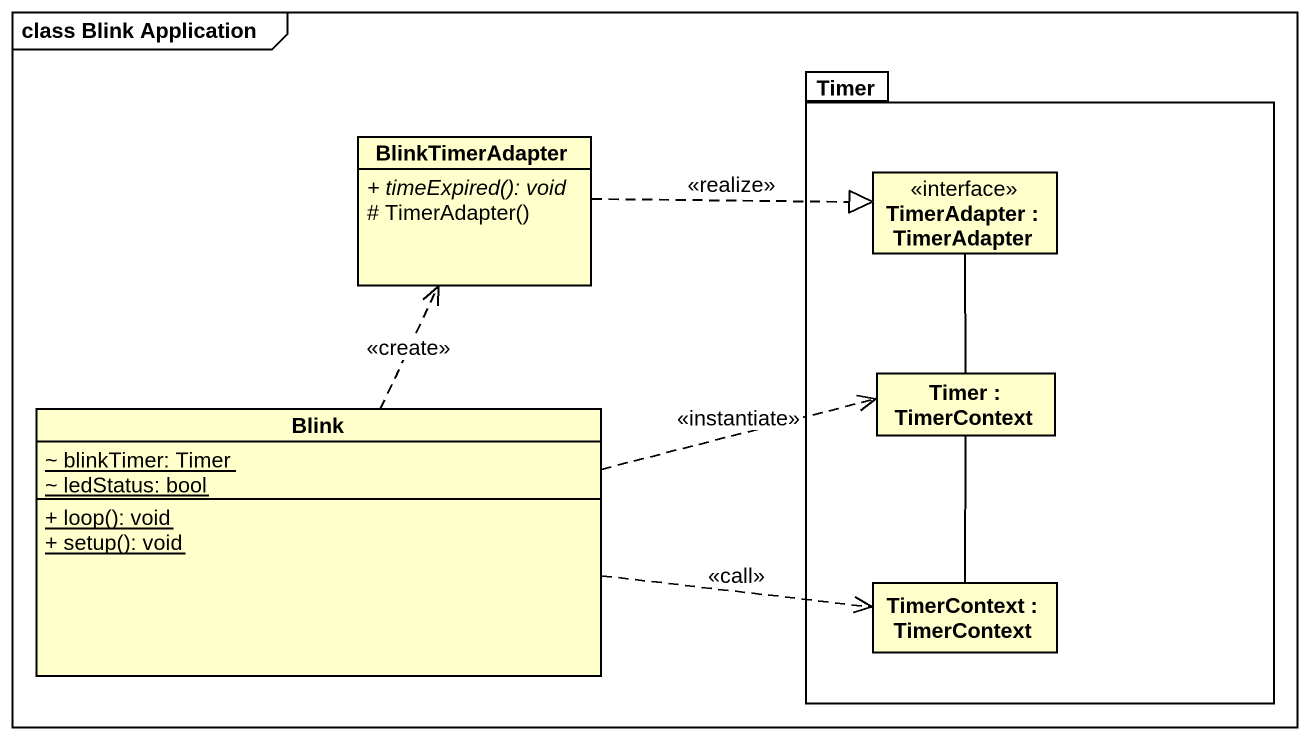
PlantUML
@startuml
mainframe class Blink Application
allowmixing
hide circle
hide empty members
skinparam classAttributeIconSize 0
package Timer {
  rectangle "TimerAdapter : TimerAdapter" as TimerAdapter <<interface>>
  rectangle "Timer : TimerContext" as Timer_2
  rectangle "TimerContext : TimerContext" as TimerContext
}
class BlinkTimerAdapter {
  {abstract} + timeExpired(): void
  # TimerAdapter()
}
class Blink {
  {static} ~ blinkTimer: Timer
  {static} ~ ledStatus: bool
  {static} + loop(): void
  {static} + setup(): void
}
BlinkTimerAdapter .right.|> TimerAdapter : <<realize>>
Timer_2 -up- TimerAdapter
Blink .up.> BlinkTimerAdapter : <<create>>
Blink .right.> Timer_2 : <<instantiate>>
Blink .right.> TimerContext : <<call>>
TimerContext -up- Timer_2
@enduml
